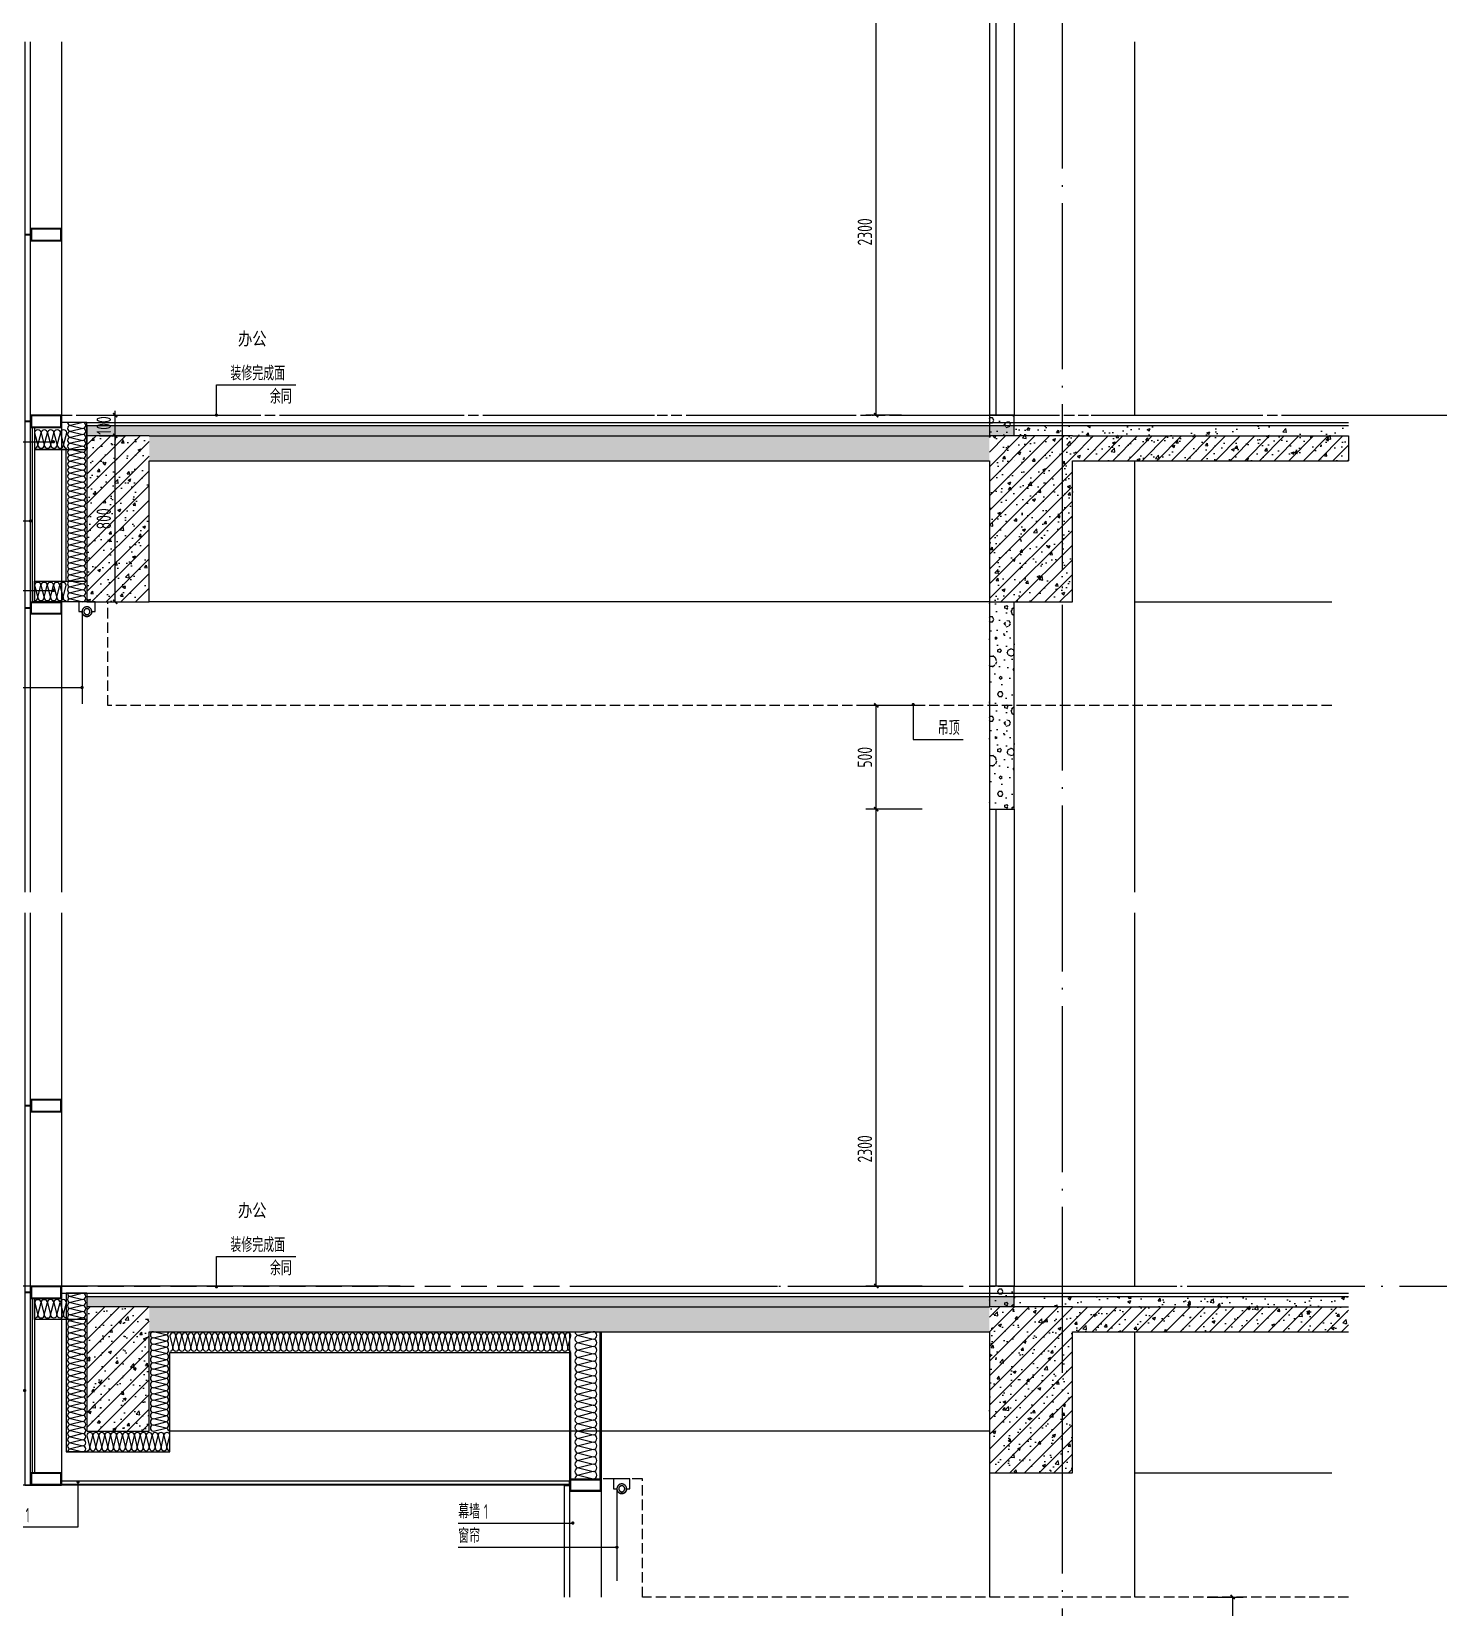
# Model space of a CAD drawing. Extents: x 198753 to 882193, y -399300 to 132460.
# Drawn here: x 407388 to 414169, y -74895 to -67295 of the extents above; entities that cross this region are included whole.
import ezdxf

# ---------------------------------------------------------------- set-up
doc = ezdxf.new("R2010")
doc.units = 0
doc.header["$LTSCALE"] = 1000
doc.header["$MEASUREMENT"] = 0
for name, pattern in [('109-34 轴网$0$L1$0$$AUDIT_BAD_LTYPE1', [0]), ('DASH', [0.35, 0.25, -0.1]), ('DOTE', [2.42, 2, -0.2, 0.02, -0.2]), ('HIDDEN', [9.525, 6.35, -3.175])]:
    doc.linetypes.add(name, pattern=pattern)
for name, color, linetype in [('00-图签', 7, 'Continuous'), ('01-标注_尺寸', 124, 'Continuous'), ('01-标注_符号', 200, 'Continuous'), ('02-TEXT_标注', 130, 'Continuous'), ('05-填充_天正', 26, 'Continuous'), ('A-0-房间名称', 7, 'Continuous'), ('A-D-玻璃剖线', 130, 'Continuous'), ('A-D-金属剖线', 200, 'Continuous'), ('A-STR-面层', 191, 'Continuous'), ('A-SUR_保温', 222, 'Continuous'), ('A-SUR_面层', 191, 'Continuous'), ('A-TECH_结构', 21, 'Continuous'), ('A-金属背板', 30, 'Continuous'), ('A_AXIS-轴线', 36, 'DOTE'), ('A_STR-砌块墙', 121, 'Continuous'), ('A_STR-砼墙', 51, 'Continuous'), ('A_STR-砼柱', 51, 'Continuous'), ('I-E-家具_活动', 201, 'DASH'), ('钢龙骨', 173, 'Continuous')]:
    doc.layers.add(name, color=color, linetype=linetype)
doc.layers.add('04-不打印_辅助线', color=165, linetype='Continuous', plot=False)
doc.styles.add('_TCH_DIM', font='ROS1', dxfattribs={"width": 0.8, "bigfont": 'JD'})
doc.styles.add('_TCH_DIM_T3', font='ROS1', dxfattribs={"width": 0.8, "bigfont": 'JD'})
doc.styles.add('_TCH_SPACE', font='STXIHEI.TTF', dxfattribs={"width": 0.75, "height": 5})
doc.dimstyles.new('_TCH_ARCH&&20', dxfattribs={"dimtxt": 70, "dimasz": 20, "dimexe": 50, "dimexo": 60, "dimgap": 20, "dimtad": 1, "dimdec": 0, "dimzin": 0, "dimdsep": 46, "dimtxsty": '_TCH_DIM_T3', "dimblk": 'ARCHTICK', "dimcen": 0.09, "dimclrt": 4, "dimazin": 2, "dimtfac": 1, "dimtdec": 0, "dimtix": 1, "dimtmove": 2, "dimatfit": 3, "dimfxl": 0, "dimtolj": 1, "dimtzin": 0, "dimarcsym": 0})
pattern_1 = [(45, (0, 0), (-35.355339, 35.355339), []), (50, (0, 0), (143.452037, -12.550427), [15, -165]), (355, (0, 0), (-27.750267, 150.438427), [12, -132]), (100.4514, (11.95, -1.05), (115.701876, 137.88791), [12.74804, -140.22842]), (46.1842, (0, 40), (213.44821, -33.1038), [22.5, -247.5]), (96.6356, (17.79, 37.24), (186.93254, 194.82357), [19.12206, -210.3426]), (351.1842, (0, 40), (186.93239, 194.82372), [18, -198]), (21, (20, 30), (119.38141, -80.523778), [15, -165]), (326, (20, 30), (48.663066, 145.03001), [12, -132]), (71.4514, (29.95, 23.29), (168.044526, 64.5061), [12.74804, -140.22842]), (37.5, (0, 0), (2.431971, 66.578771), [0, -130.4, 0, -134, 0, -132.5]), (7.5, (0, 0), (52.613907, 78.882342), [0, -76.4, 0, -127.4, 0, -50.5]), (327.5, (-44.6, 0), (106.764487, -4.5109743), [0, -50, 0, -156, 0, -207]), (317.5, (-64.6, 0), (116.637234, 20.020996), [0, -65, 0, -103.6, 0, -147])]
pattern_2 = [(50, (0, 0), (143.452037, -12.550427), [15, -165]), (355, (0, 0), (-27.750267, 150.438427), [12, -132]), (100.4514, (11.95, -1.05), (115.701876, 137.88791), [12.74804, -140.22842]), (46.1842, (0, 40), (213.44821, -33.1038), [22.5, -247.5]), (96.6356, (17.79, 37.24), (186.93254, 194.82357), [19.12206, -210.3426]), (351.1842, (0, 40), (186.93239, 194.82372), [18, -198]), (21, (20, 30), (119.38141, -80.523778), [15, -165]), (326, (20, 30), (48.663066, 145.03001), [12, -132]), (71.4514, (29.95, 23.29), (168.044526, 64.5061), [12.74804, -140.22842]), (37.5, (0, 0), (2.431971, 66.578771), [0, -130.4, 0, -134, 0, -132.5]), (7.5, (0, 0), (52.613907, 78.882342), [0, -76.4, 0, -127.4, 0, -50.5]), (327.5, (-44.6, 0), (106.764487, -4.5109743), [0, -50, 0, -156, 0, -207]), (317.5, (-64.6, 0), (116.637234, 20.020996), [0, -65, 0, -103.6, 0, -147])]
pattern_3 = [(0, (70.8, -73.2), (120, 240), [0, -240]), (0, (-69.6, -105.6), (120, 240), [0, -240]), (0, (8.4, -108), (120, 240), [0, -240]), (0, (93.6, -37.2), (120, 240), [0, -240]), (0, (-6, -120), (120, 240), [0, -240]), (0, (117.6, 114), (120, 240), [0, -240]), (0, (44.4, 94.8), (120, 240), [0, -240]), (0, (82.8, 64.8), (120, 240), [0, -240]), (0, (-112.8, 60), (120, 240), [0, -240]), (0, (4.8, 49.2), (120, 240), [0, -240]), (0, (-40.8, -12), (120, 240), [0, -240]), (0, (-38.4, -102), (120, 240), [0, -240]), (0, (51.6, -111.6), (120, 240), [0, -240]), (0, (117.6, -6), (120, 240), [0, -240]), (0, (-106.8, -43.2), (120, 240), [0, -240]), (0, (-86.4, -2.4), (120, 240), [0, -240]), (0, (7.2, -19.2), (120, 240), [0, -240]), (0, (-26.4, -54), (120, 240), [0, -240]), (0, (-45.6, 25.2), (120, 240), [0, -240]), (0, (-15.6, 115.2), (120, 240), [0, -240]), (0, (-97.2, -93.6), (120, 240), [0, -240]), (0, (34.8, 66), (120, 240), [0, -240]), (0, (-76.8, 69.6), (120, 240), [0, -240]), (0, (-96, 100.8), (120, 240), [0, -240]), (130.601294, (102.857, 38.857), (-599.99999337, 720.00000315), [10.53662, -4414.8444]), (18.434949, (85.714, 43.43), (599.9999978, 239.9999982), [10.8421, -1507.05116]), (90, (85.71, 33.14), (120, 240), [10.28571, -469.71426]), (161.565051, (96, 29.714), (-600.000003, 239.999982), [10.8421, -1507.05116]), (53.130102, (96, 29.714), (120, 240), [11.42857, -1188.5714]), (135, (105.14, -92.57), (-120.000015, 239.999984), [9.69746, -669.12504]), (45, (91.43, -92.57), (120, 239.999999), [9.69746, -669.12504]), (135, (98.286, -99.43), (-120.000015, 239.999984), [9.69746, -669.12504]), (45, (98.286, -99.43), (120, 239.999999), [9.69746, -669.12504]), (116.56505, (-10.29, 68.57), (-2e-05, 479.99999), [12.77753, -255.5506]), (180, (-16, 80), (-120, 240), [13.71429, -226.2857]), (63.43495, (-35.43, 68.57), (1e-06, 480), [12.77753, -255.5506]), (116.56505, (-29.71, 57.14), (-2e-05, 479.99999), [12.77753, -255.5506]), (0, (-29.71, 57.14), (120, 240), [13.71429, -226.2857]), (63.43495, (-16, 57.14), (1e-06, 480), [12.77753, -255.5506]), (107.102728, (80, -12.571), (-359.99998624, 1200.00000194), [15.54454, -6513.161]), (143.972626, (75.429, 2.286), (-2279.9999711, 1679.9999981), [15.54454, -3248.808]), (180, (62.86, 11.43), (-120, 240), [14.85714, -225.14284]), (36.0273733, (35.429, 2.286), (2279.99998315, 1679.9999819), [15.54454, -3248.808]), (71.565051, (30.857, -11.43), (360.000002, 1199.999998), [14.45613, -1503.43712]), (107.102728, (35.429, -26.286), (-359.99998624, 1200.00000194), [15.54454, -6513.161]), (143.972626, (48, -35.429), (-2279.9999711, 1679.9999981), [15.54454, -3248.808]), (0, (48, -35.43), (120, 240), [14.85714, -225.14284]), (36.0273733, (62.857, -35.429), (2279.99998315, 1679.9999819), [15.54454, -3248.808]), (71.565051, (75.43, -26.286), (360.000002, 1199.999998), [14.45613, -1503.43712]), (150.255118, (82.286, 99.43), (-360.0000009, 239.999997), [9.21401, -1925.72784]), (90, (74.29, 94.86), (120, 240), [9.14286, -470.8571]), (29.744881, (74.286, 94.857), (360.0000002, 239.9999989), [9.21401, -1925.72784]), (116.56505, (26.29, -70.86), (-2e-05, 479.99999), [12.77753, -255.5506]), (168.690067, (20.571, -59.429), (-1080.0000008, 239.999994), [11.6549, -2435.8742]), (41.185925, (0, -65.143), (2999.99998182, 2639.99997692), [12.14874, -5090.3208]), (90, (0, -76.57), (120, 240), [11.42857, -468.5714]), (138.814074, (9.143, -84.571), (-2999.99994668, 2640.0000168), [12.14874, -5090.3208]), (16.6992442, (9.143, -84.571), (3959.9999702, 1199.99998743), [11.93178, -4999.415]), (60.945396, (20.571, -81.143), (119.99999968, 239.99999788), [11.76643, -4930.1358]), (109.983106, (-74.286, 29.714), (-600.00000226, 1679.99999555), [13.3768, -5604.879]), (155.556045, (-78.857, 42.286), (-1560.00000595, 719.99998504), [13.8092, -5786.0526]), (24.4439547, (-104, 42.286), (1560.00000078, 719.99999654), [13.8092, -5786.0526]), (70.0168934, (-108.571, 29.714), (600.0000018, 1679.99999583), [13.3768, -5604.879]), (109.983106, (-104, 17.143), (-600.00000226, 1679.99999555), [13.3768, -5604.879]), (160.016893, (-91.429, 12.571), (-600.0000004, 239.9999891), [13.3768, -2795.751]), (19.9831065, (-91.429, 12.571), (599.9999967, 239.9999996), [13.3768, -2795.751]), (70.0168934, (-78.857, 17.143), (600.0000018, 1679.99999583), [13.3768, -5604.879]), (122.005383, (14.857, 8), (-120.0000161, 239.9999877), [10.78169, -2253.3736]), (18.434949, (-1.143, 13.714), (599.9999978, 239.9999982), [10.8421, -1507.05116]), (90, (-1.14, 3.43), (120, 240), [10.28571, -469.71426]), (161.565051, (9.143, 0), (-600.000003, 239.999982), [10.8421, -1507.05116]), (54.4623222, (9.143, 0), (839.9999988, 1199.9999982), [9.83123, -4119.2846]), (116.56505, (-54.86, -50.29), (-2e-05, 479.99999), [12.77753, -255.5506]), (180, (-60.57, -38.86), (-120, 240), [12.57143, -227.42856]), (59.0362434, (-80, -50.286), (120.0000004, 239.9999988), [13.32789, -2785.5288]), (120.963756, (-73.143, -61.714), (-120.0000164, 239.999989), [13.32789, -2785.5288]), (0, (-73.14, -61.71), (120, 240), [12.57143, -227.42856]), (63.43495, (-60.57, -61.71), (1e-06, 480), [12.77753, -255.5506])]

# ---------------------------------------------------------------- blocks, each defined once
blk = doc.blocks.new('A$C643B6CAF')
at = {"layer": '钢龙骨', "const_width": 10}
blk.add_lwpolyline([(0, -1.6), (-28, -1.6)], dxfattribs=at)
at = {"layer": '钢龙骨'}
for points in [[(0, 28.4), (0, -31.6), (150, -31.6), (150, 28.4)], [(4, 24.4), (4, -27.6), (146, -27.6), (146, 24.4)]]:
    blk.add_lwpolyline(points, close=True, dxfattribs=at)
blk = doc.blocks.new('*U29')
at = {"layer": '01-标注_符号'}
blk.add_lwpolyline([(-850, -510.3), (28, -510.3)], dxfattribs=at)
at = {"layer": '01-标注_符号', "const_width": 8}
blk.add_lwpolyline([(24, -510.3, 1), (32, -510.3, 1)], format="xyb", close=True, dxfattribs=at)
at = {"layer": 'A-D-玻璃剖线'}
for points in [[(0, 1800), (0, -2300)], [(28, -2300), (28, 1800)]]:
    blk.add_lwpolyline(points, dxfattribs=at)
at = {"layer": 'A-金属背板'}
blk.add_lwpolyline([(38, -60), (48, -60), (48, -900), (38, -900)], close=True, dxfattribs=at)
at = {"layer": '钢龙骨'}
blk.add_lwpolyline([(178, 1800), (178, -2300)], dxfattribs=at)
for p in [(28, 871.8), (28, -28.4)]:
    blk.add_blockref('A$C643B6CAF', p, dxfattribs=at)
at = {"layer": '钢龙骨', "xscale": -1, "rotation": 180}
blk.add_blockref('A$C643B6CAF', (28.1, -931.6), dxfattribs=at)
at = {"layer": '02-TEXT_标注', "style": '_TCH_DIM'}
for s, height, width, p in [('幕墙', 69.46, 0.8, (-850, -489.3)), ('2', 70, 0.64, (-725.8, -489.3))]:
    blk.add_text(s, height=height, dxfattribs=dict(at, width=width)).set_placement(p)
blk = doc.blocks.new('fdsaewqqwe')
at = {"layer": '钢龙骨'}
for points in [[(0, 29.2), (0, -30.8), (150, -30.8), (150, 29.2)], [(4, 25.2), (4, -26.8), (146, -26.8), (146, 25.2)]]:
    blk.add_lwpolyline(points, close=True, dxfattribs=at)
blk = doc.blocks.new('*U55')
at = {"layer": '01-标注_符号'}
for points in [[(-852.7, -503.4), (0, -503.4)], [(-119.7, -1160.3), (257.4, -1160.3), (257.4, -944.3)]]:
    blk.add_lwpolyline(points, dxfattribs=at)
at = {"layer": '01-标注_符号', "const_width": 8}
for points in [[(-4, -503.4, 1), (4, -503.4, 1)], [(257.4, -948.3, 1), (257.4, -940.3, 1)]]:
    blk.add_lwpolyline(points, format="xyb", close=True, dxfattribs=at)
at = {"layer": 'A-D-玻璃剖线'}
blk.add_lwpolyline([(0, 1800), (0, -960), (28, -960), (28, 1800)], dxfattribs=at)
at = {"layer": 'A-D-金属剖线'}
for points in [[(178, -960), (178, -940), (2628.1, -940), (2628.1, -960)], [(178, -957), (178, -940), (2625.1, -940), (2625.1, -957)]]:
    blk.add_lwpolyline(points, close=True, dxfattribs=at)
at = {"layer": 'A-金属背板'}
blk.add_lwpolyline([(38, -60), (48, -60), (48, -900), (38, -900)], close=True, dxfattribs=at)
at = {"layer": '钢龙骨'}
blk.add_lwpolyline([(178, 1800), (178, -960)], dxfattribs=at)
for name, p in [('A$C643B6CAF', (28, 871.8)), ('A$C643B6CAF', (28, -28.4)), ('fdsaewqqwe', (28, -929.2))]:
    blk.add_blockref(name, p, dxfattribs=at)
at = {"layer": '02-TEXT_标注', "style": '_TCH_DIM'}
for s, height, width, p in [('幕墙', 69.46, 0.8, (-852.7, -482.4)), ('2', 70, 0.64, (-728.5, -482.4)), ('外棚', 69.46, 0.8, (-119.7, -1139.3)), ('1', 70, 0.64, (4.4, -1139.3))]:
    blk.add_text(s, height=height, dxfattribs=dict(at, width=width)).set_placement(p)
blk = doc.blocks.new('$LinePat$岩棉板')
at = {"color": 0}
for p, q in [((0, -17), (12, -67)), ((12, -67), (24, -17))]:
    blk.add_line(p, q, dxfattribs=at)
for centre, start, end in [((12, -17), 0, 180), ((0, -67), 270, 0), ((24, -67), 180, 270)]:
    blk.add_arc(centre, 12, start, end, dxfattribs=at)
at = {"layer": 'Defpoints'}
blk.add_point((0, 0.1), dxfattribs=at)
at = {"layer": 'Defpoints', "color": 0}
blk.add_point((24, -84), dxfattribs=at)
blk = doc.blocks.new('_ArchTick')
at = {"color": 0, "linetype": 'ByBlock', "const_width": 0.4}
blk.add_lwpolyline([(-0.5, -0.5), (0.5, 0.5)], dxfattribs=at)
blk = doc.blocks.new('*D2113')
at = {"layer": '01-标注_尺寸', "color": 0, "lineweight": -2, "transparency": 16777216}
for p, q in [((360.1, 0), (486.1, 0)), ((436.1, 0), (436.1, 20)), ((436.1, -100), (436.1, 0)), ((360.1, -100), (486.1, -100)), ((436.1, -100), (436.1, -120))]:
    blk.add_line(p, q, dxfattribs=at)
at = {"layer": 'Defpoints', "color": 0, "transparency": 16777216}
for p in [(300.1, 0), (436.1, 0), (300.1, -100)]:
    blk.add_point(p, dxfattribs=at)
at = {"layer": '01-标注_尺寸', "color": 0, "lineweight": -2, "transparency": 16777216, "xscale": 20, "yscale": 20, "zscale": 20}
for p, rotation in [((436.1, 0), 270), ((436.1, -100), 90)]:
    blk.add_blockref('_ArchTick', p, dxfattribs=dict(at, rotation=rotation))
at = {"layer": '01-标注_尺寸', "color": 4, "transparency": 16777216, "insert": (381.1, -50), "char_height": 70, "attachment_point": 5, "rotation": 90, "style": '_TCH_DIM_T3'}
blk.add_mtext('\\A1;100', dxfattribs=at)
blk = doc.blocks.new('*D2114')
at = {"layer": '01-标注_尺寸', "color": 0, "lineweight": -2, "transparency": 16777216}
for p, q in [((360.1, -100), (486.1, -100)), ((436.1, -900), (436.1, -100)), ((360.1, -900), (486.1, -900))]:
    blk.add_line(p, q, dxfattribs=at)
at = {"layer": 'Defpoints', "color": 0, "transparency": 16777216}
for p in [(300.1, -100), (436.1, -100), (300.1, -900)]:
    blk.add_point(p, dxfattribs=at)
at = {"layer": '01-标注_尺寸', "color": 0, "lineweight": -2, "transparency": 16777216, "xscale": 20, "yscale": 20, "zscale": 20}
for p, rotation in [((436.1, -100), 90), ((436.1, -900), 270)]:
    blk.add_blockref('_ArchTick', p, dxfattribs=dict(at, rotation=rotation))
at = {"layer": '01-标注_尺寸', "color": 4, "transparency": 16777216, "insert": (381.1, -500), "char_height": 70, "attachment_point": 5, "rotation": 90, "style": '_TCH_DIM_T3'}
blk.add_mtext('\\A1;800', dxfattribs=at)
blk = doc.blocks.new('dasgfs')
at = {"layer": '01-标注_符号'}
for p, q in [((0, 0), (0, 146.5)), ((0, 146.5), (382.7, 146.5))]:
    blk.add_line(p, q, dxfattribs=at)
at = {"layer": '01-标注_符号', "const_width": 8}
blk.add_lwpolyline([(0, -4, 1), (0, 4, 1)], format="xyb", close=True, dxfattribs=at)
at = {"layer": '02-TEXT_标注', "style": '_TCH_DIM', "width": 0.8}
for s, p in [('装修完成面', (66.9, 167.5)), ('余同', (257.5, 55.5))]:
    blk.add_text(s, height=69.46, dxfattribs=at).set_placement(p)
blk = doc.blocks.new('sdfd')
at = {"layer": 'A-SUR_保温'}
for points in [[(-5, 0), (-5, 710)], [(-144.9, 0), (-144.9, 610)]]:
    blk.add_lwpolyline(points, dxfattribs=at)
at = {"layer": 'A-SUR_保温', "xscale": 1.479166645610445, "yscale": 1.426054814958172, "zscale": 1.426054814958172, "rotation": 269.9999999999845}
for p in [(-13, 710), (-13, 674.5), (-13, 639), (-13, 603.5), (-13, 568), (-13, 532.5), (-13, 497), (-13, 461.5), (-13, 426), (-13, 390.5), (-13, 355), (-13, 319.5), (-13, 284), (-13, 248.5), (-13, 213), (-13, 177.5), (-13, 142), (-13, 106.5), (-13, 71), (-13, 35.5)]:
    blk.add_blockref('$LinePat$岩棉板', p, dxfattribs=at)
blk = doc.blocks.new('窗帘')
at = {"linetype": 'HIDDEN', "ltscale": 3}
blk.add_line((23.3, -47.5), (23.3, -491.9), dxfattribs=at)
blk.add_lwpolyline([(-23.3, -47.5), (-39.5, -47.5), (-39.5, 0), (39.5, 0), (39.5, -47.5), (23.3, -47.5)])
for radius in [23.3, 14.3]:
    blk.add_circle((0, -47.5), radius)
blk.add_arc((0, -47.5), 23.3, 180, 0)
blk = doc.blocks.new('*D1640')
at = {"layer": '01-标注_尺寸', "color": 0, "lineweight": -2, "transparency": 16777216}
for p, q in [((413053.7, -74844.9), (413227.5, -74844.9)), ((413177.5, -77844.9), (413177.5, -74844.9)), ((413053.7, -77844.9), (413227.5, -77844.9))]:
    blk.add_line(p, q, dxfattribs=at)
at = {"layer": 'Defpoints', "color": 0, "transparency": 16777216}
for p in [(412993.7, -74844.9), (413177.5, -74844.9), (412993.7, -77844.9)]:
    blk.add_point(p, dxfattribs=at)
at = {"layer": '01-标注_尺寸', "color": 0, "lineweight": -2, "transparency": 16777216, "xscale": 20, "yscale": 20, "zscale": 20}
for p, rotation in [((413177.5, -74844.9), 90), ((413177.5, -77844.9), 270)]:
    blk.add_blockref('_ArchTick', p, dxfattribs=dict(at, rotation=rotation))
at = {"layer": '01-标注_尺寸', "color": 4, "transparency": 16777216, "insert": (413122.5, -77008.5), "char_height": 70, "attachment_point": 5, "rotation": 90, "style": '_TCH_DIM_T3'}
blk.add_mtext('\\A1;3000', dxfattribs=at)
blk = doc.blocks.new('*D1643')
at = {"layer": '01-标注_尺寸', "color": 0, "lineweight": -2, "transparency": 16777216}
for p, q in [((411581.5, -66844.9), (411409.6, -66844.9)), ((411459.6, -69144.9), (411459.6, -66844.9)), ((411581.5, -69144.9), (411409.6, -69144.9))]:
    blk.add_line(p, q, dxfattribs=at)
at = {"layer": 'Defpoints', "color": 0, "transparency": 16777216}
for p in [(411459.6, -66844.9), (411641.5, -66844.9), (411641.5, -69144.9)]:
    blk.add_point(p, dxfattribs=at)
at = {"layer": '01-标注_尺寸', "color": 0, "lineweight": -2, "transparency": 16777216, "xscale": 20, "yscale": 20, "zscale": 20}
for p, rotation in [((411459.6, -66844.9), 90), ((411459.6, -69144.9), 270)]:
    blk.add_blockref('_ArchTick', p, dxfattribs=dict(at, rotation=rotation))
at = {"layer": '01-标注_尺寸', "color": 4, "transparency": 16777216, "insert": (411404.6, -68261.5), "char_height": 70, "attachment_point": 5, "rotation": 90, "style": '_TCH_DIM_T3'}
blk.add_mtext('\\A1;2300', dxfattribs=at)
blk = doc.blocks.new('*D1645')
at = {"layer": '01-标注_尺寸', "color": 0, "lineweight": -2, "transparency": 16777216}
for p, q in [((411680.9, -71044.9), (411409.6, -71044.9)), ((411459.6, -73344.9), (411459.6, -71044.9)), ((411680.9, -73344.9), (411409.6, -73344.9))]:
    blk.add_line(p, q, dxfattribs=at)
at = {"layer": 'Defpoints', "color": 0, "transparency": 16777216}
for p in [(411459.6, -71044.9), (411740.9, -71044.9), (411740.9, -73344.9)]:
    blk.add_point(p, dxfattribs=at)
at = {"layer": '01-标注_尺寸', "color": 0, "lineweight": -2, "transparency": 16777216, "xscale": 20, "yscale": 20, "zscale": 20}
for p, rotation in [((411459.6, -71044.9), 90), ((411459.6, -73344.9), 270)]:
    blk.add_blockref('_ArchTick', p, dxfattribs=dict(at, rotation=rotation))
at = {"layer": '01-标注_尺寸', "color": 4, "transparency": 16777216, "insert": (411404.6, -72683.5), "char_height": 70, "attachment_point": 5, "rotation": 90, "style": '_TCH_DIM_T3'}
blk.add_mtext('\\A1;2300', dxfattribs=at)
blk = doc.blocks.new('*D1646')
at = {"layer": '01-标注_尺寸', "color": 0, "lineweight": -2, "transparency": 16777216}
for p, q in [((411680.9, -70544.9), (411409.6, -70544.9)), ((411459.6, -71044.9), (411459.6, -70544.9)), ((411680.9, -71044.9), (411409.6, -71044.9))]:
    blk.add_line(p, q, dxfattribs=at)
at = {"layer": 'Defpoints', "color": 0, "transparency": 16777216}
for p in [(411459.6, -70544.9), (411740.9, -70544.9), (411740.9, -71044.9)]:
    blk.add_point(p, dxfattribs=at)
at = {"layer": '01-标注_尺寸', "color": 0, "lineweight": -2, "transparency": 16777216, "xscale": 20, "yscale": 20, "zscale": 20}
for p, rotation in [((411459.6, -70544.9), 90), ((411459.6, -71044.9), 270)]:
    blk.add_blockref('_ArchTick', p, dxfattribs=dict(at, rotation=rotation))
at = {"layer": '01-标注_尺寸', "color": 4, "transparency": 16777216, "insert": (411404.6, -70794.9), "char_height": 70, "attachment_point": 5, "rotation": 90, "style": '_TCH_DIM_T3'}
blk.add_mtext('\\A1;500', dxfattribs=at)
blk = doc.blocks.new('$WINLIB2D$00000004')
at = {"color": 0}
for points in [[(-0.5, 0.5), (-0.5, -0.5)], [(-0.5, 0.5), (0.5, 0.5)], [(0.5, -0.5), (0.5, 0.5)], [(-0.5, 0.2406), (0.5, 0.2406)], [(-0.5, -0.5), (0.5, -0.5)]]:
    blk.add_lwpolyline(points, dxfattribs=at)
blk = doc.blocks.new('*U65')
at = {"layer": '01-标注_符号'}
for points in [[(-850, -128.6), (138, -128.6)], [(-850, -845.3), (138, -845.3)]]:
    blk.add_lwpolyline(points, dxfattribs=at)
at = {"layer": '01-标注_符号', "const_width": 8}
for points in [[(134, -128.6, 1), (142, -128.6, 1)], [(134, -845.3, 1), (142, -845.3, 1)]]:
    blk.add_lwpolyline(points, format="xyb", close=True, dxfattribs=at)
at = {"layer": 'A-SUR_保温'}
blk.add_line((300, -165), (300.1, -800.5), dxfattribs=at)
for points in [[(300, -35), (178, -35), (178, -60), (48, -60), (48, -165), (300, -165), (300, -35)], [(200.1, -800.5), (200.1, -800.5), (200.1, -165), (48, -165)]]:
    blk.add_lwpolyline(points, dxfattribs=at)
blk.add_lwpolyline([(300.1, -900), (178, -900), (178, -900), (48, -900), (48, -800.5), (300.1, -800.5), (300.1, -900)], close=True, dxfattribs=at)
at = {"layer": 'A-SUR_保温', "xscale": 1.290141874350982, "yscale": 1.188379012465143, "zscale": 1.188379012465143}
for p in [(48, -65), (79, -65), (109.9, -65), (140.9, -65), (171.9, -65)]:
    blk.add_blockref('$LinePat$岩棉板', p, dxfattribs=at)
at = {"layer": 'A-SUR_保温', "yscale": 1.188379012465143, "zscale": 1.188379012465143}
for p, xscale, rotation in [((300.1, -35), 1.201388880921391, 269.9941578905423), ((300.1, -63.8), 1.201388880921391, 269.9941578905423), ((300.1, -150.3), 1.201388880921391, 269.9941578905423), ((300.1, -92.7), 1.201388880921391, 269.9941578905423), ((300.1, -121.5), 1.201388880921391, 269.9941578905423), ((300.1, -179.2), 1.201388880921391, 269.9941578905423), ((300.1, -208), 1.201388880921391, 269.9941578905423), ((300.1, -236.8), 1.201388880921391, 269.9941578905423), ((300.1, -265.7), 1.201388880921391, 269.9941578905423), ((300.1, -294.5), 1.201388880921391, 269.9941578905423), ((300.1, -323.3), 1.201388880921391, 269.9941578905423), ((300.1, -352.2), 1.201388880921391, 269.9941578905423), ((300.1, -381), 1.201388880921391, 269.9941578905423), ((300, -409.8), 1.201388880921391, 269.9941578905423), ((300, -438.7), 1.201388880921391, 269.9941578905423), ((300, -467.5), 1.201388880921391, 269.9941578905423), ((300, -496.3), 1.201388880921391, 269.9941578905423), ((300, -525.2), 1.201388880921391, 269.9941578905423), ((300, -554), 1.201388880921391, 269.9941578905423), ((300, -582.8), 1.201388880921391, 269.9941578905423), ((300, -611.7), 1.201388880921391, 269.9941578905423), ((300, -640.5), 1.201388880921391, 269.9941578905423), ((300, -669.3), 1.201388880921391, 269.9941578905423), ((300, -698.2), 1.201388880921391, 269.9941578905423), ((300, -727), 1.201388880921391, 269.9941578905423), ((300, -755.8), 1.201388880921391, 269.9941578905423), ((48, -800.5), 1.267426941411311, 359.9999999999994), ((78.4, -800.5), 1.267426941411311, 359.9999999999994), ((108.8, -800.5), 1.267426941411311, 359.9999999999994), ((139.3, -800.5), 1.267426941411311, 359.9999999999994), ((169.7, -800.5), 1.267426941411311, 359.9999999999994), ((300, -784.7), 1.201388880921391, 269.9941578905423), ((300, -813.5), 1.201388880921391, 269.9941578905423), ((300, -842.3), 1.201388880921391, 269.9941578905423), ((300, -871.2), 1.201388880921391, 269.9941578905423)]:
    blk.add_blockref('$LinePat$岩棉板', p, dxfattribs=dict(at, xscale=xscale, rotation=rotation))
at = {"layer": '02-TEXT_标注', "style": '_TCH_DIM'}
for s, height, width, p in [('100', 70, 0.64, (-850, -104.7)), ('厚憎水岩棉防火封堵', 69.46, 0.8, (-760.4, -104.7)), ('100', 70, 0.64, (-850, -821.4)), ('厚憎水岩棉防火封堵', 69.46, 0.8, (-760.4, -821.4))]:
    blk.add_text(s, height=height, dxfattribs=dict(at, width=width)).set_placement(p)
at = {"layer": '01-标注_尺寸'}
for p1, p2, picture, middle in [((300.1, -100), (300.1, 0), '*D2113', (381.1, -50)), ((300.1, -900), (300.1, -100), '*D2114', (381.1, -500))]:
    dim = blk.add_aligned_dim(p1=p1, p2=p2, distance=-136, dimstyle='_TCH_ARCH&&20', dxfattribs=at)
    dim.commit()
    dim.dimension.update_dxf_attribs({"geometry": picture, "text_midpoint": middle})

msp = doc.modelspace()

# ---------------------------------------------------------------- hatches: boundary and pattern name
at = {"layer": '05-填充_天正', "linetype": '109-34 轴网$0$L1$0$$AUDIT_BAD_LTYPE1'}
h = msp.add_hatch(dxfattribs=at)
h.set_pattern_fill('加气混凝土', color=256, scale=20, style=0)
h.set_pattern_definition(pattern_3)
h.paths.add_polyline_path([(412004.9, -69244.9), (412124.9, -69244.9), (412124.9, -69144.9), (412004.9, -69144.9)])
at = {"layer": '05-填充_天正'}
h = msp.add_hatch(dxfattribs=at)
h.set_pattern_fill('混凝土', color=256, scale=20, style=0)
h.set_pattern_definition(pattern_2)
h.paths.add_polyline_path([(407654.9, -69244.9), (412124.9, -69244.9), (412124.9, -69194.9), (407654.9, -69194.9)])
h = msp.add_hatch(dxfattribs=at)
h.set_pattern_fill('混凝土', color=256, scale=20, style=0)
h.set_pattern_definition(pattern_2)
h.paths.add_polyline_path([(412124.9, -69194.9), (412124.9, -69244.9), (412354.9, -69244.9), (412354.9, -69194.9)])
h = msp.add_hatch(dxfattribs=at)
h.set_pattern_fill('混凝土', color=256, scale=20, style=0)
h.set_pattern_definition(pattern_2)
h.paths.add_polyline_path([(412354.9, -69194.9), (412354.9, -69244.9), (413734.9, -69244.9), (413734.9, -69194.9)])
h = msp.add_hatch(dxfattribs=at)
h.set_pattern_fill('钢筋混凝土', color=256, scale=20, style=0)
h.set_pattern_definition(pattern_1)
h.paths.add_polyline_path([(407654.9, -70044.9), (407954.9, -70044.9), (407954.9, -69244.9), (407654.9, -69244.9)])
h = msp.add_hatch(dxfattribs=at)
h.set_pattern_fill('钢筋混凝土', color=256, scale=20, style=0)
h.set_pattern_definition(pattern_1)
h.paths.add_polyline_path([(412004.9, -69364.9), (412004.9, -69244.9), (407954.9, -69244.9), (407954.9, -69364.9)])
h = msp.add_hatch(dxfattribs=at)
h.set_pattern_fill('钢筋混凝土', color=256, scale=20, style=0)
h.set_pattern_definition(pattern_1)
h.paths.add_polyline_path([(412004.9, -70044.9), (412404.9, -70044.9), (412404.9, -69244.9), (412004.9, -69244.9)])
h = msp.add_hatch(dxfattribs=at)
h.set_pattern_fill('钢筋混凝土', color=256, scale=20, style=0)
h.set_pattern_definition(pattern_1)
h.paths.add_polyline_path([(412404.9, -69244.9), (412404.9, -69364.9), (413734.9, -69364.9), (413734.9, -69244.9)])
at = {"layer": '05-填充_天正', "linetype": '109-34 轴网$0$L1$0$$AUDIT_BAD_LTYPE1'}
h = msp.add_hatch(dxfattribs=at)
h.set_pattern_fill('加气混凝土', color=256, scale=20, style=0)
h.set_pattern_definition(pattern_3)
h.paths.add_polyline_path([(412124.9, -70044.9), (412004.9, -70044.9), (412004.9, -71044.9), (412124.9, -71044.9)])
at = {"layer": '05-填充_天正'}
h = msp.add_hatch(dxfattribs=at)
h.set_pattern_fill('混凝土', color=256, scale=20, style=0)
h.set_pattern_definition(pattern_2)
h.paths.add_polyline_path([(407654.9, -73444.9), (412124.9, -73444.9), (412124.9, -73394.9), (407654.9, -73394.9)])
at = {"layer": '05-填充_天正', "linetype": '109-34 轴网$0$L1$0$$AUDIT_BAD_LTYPE1'}
h = msp.add_hatch(dxfattribs=at)
h.set_pattern_fill('加气混凝土', color=256, scale=20, style=0)
h.set_pattern_definition(pattern_3)
h.paths.add_polyline_path([(412004.9, -73444.9), (412124.9, -73444.9), (412124.9, -73344.9), (412004.9, -73344.9)])
at = {"layer": '05-填充_天正'}
h = msp.add_hatch(dxfattribs=at)
h.set_pattern_fill('混凝土', color=256, scale=20, style=0)
h.set_pattern_definition(pattern_2)
h.paths.add_polyline_path([(412124.9, -73394.9), (412124.9, -73444.9), (412204.9, -73444.9), (412204.9, -73394.9)])
h = msp.add_hatch(dxfattribs=at)
h.set_pattern_fill('混凝土', color=256, scale=20, style=0)
h.set_pattern_definition(pattern_2)
h.paths.add_polyline_path([(412204.9, -73394.9), (412204.9, -73444.9), (413734.9, -73444.9), (413734.9, -73394.9)])
h = msp.add_hatch(dxfattribs=at)
h.set_pattern_fill('钢筋混凝土', color=256, scale=20, style=0)
h.set_pattern_definition(pattern_1)
h.paths.add_polyline_path([(407654.9, -74044.9), (407954.9, -74044.9), (407954.9, -73444.9), (407654.9, -73444.9)])
h = msp.add_hatch(dxfattribs=at)
h.set_pattern_fill('钢筋混凝土', color=256, scale=20, style=0)
h.set_pattern_definition(pattern_1)
h.paths.add_polyline_path([(412004.9, -73564.9), (412004.9, -73444.9), (407954.9, -73444.9), (407954.9, -73564.9)])
h = msp.add_hatch(dxfattribs=at)
h.set_pattern_fill('钢筋混凝土', color=256, scale=20, style=0)
h.set_pattern_definition(pattern_1)
h.paths.add_polyline_path([(412004.9, -74244.9), (412404.9, -74244.9), (412404.9, -73444.9), (412004.9, -73444.9)])
h = msp.add_hatch(dxfattribs=at)
h.set_pattern_fill('钢筋混凝土', color=256, scale=20, style=0)
h.set_pattern_definition(pattern_1)
h.paths.add_polyline_path([(412404.9, -73444.9), (412404.9, -73564.9), (413734.9, -73564.9), (413734.9, -73444.9)])

# ---------------------------------------------------------------- linework, layer by layer
msp.add_line((407655, -74144.9), (407555, -74144.9))
at = {"layer": '01-标注_符号'}
for p, q in [((411637.5, -70540.9), (411637.5, -70708.7)), ((411637.5, -70708.7), (411877.9, -70708.7))]:
    msp.add_line(p, q, dxfattribs=at)
at = {"layer": '01-标注_符号', "const_width": 8}
for points in [[(407627.5, -70458.5, 1), (407635.5, -70458.5, 1)], [(411637.5, -70536.9, 1), (411637.5, -70544.9, 1)], [(409992.9, -74487.7, 1), (410000.9, -74487.7, 1)], [(410205.5, -74604.7, 1), (410213.5, -74604.7, 1)]]:
    msp.add_lwpolyline(points, format="xyb", close=True, dxfattribs=at)
at = {"layer": '01-标注_符号'}
for points in [[(406502, -70458.5), (407631.5, -70458.5)], [(409444.3, -74487.7), (409996.9, -74487.7)], [(409444.3, -74604.7), (410209.5, -74604.7)]]:
    msp.add_lwpolyline(points, dxfattribs=at)
at = {"layer": '04-不打印_辅助线', "color": 251}
for p, q in [((409164, -73344.9), (376147.8, -73344.9)), ((408384.2, -74304.9), (338573.5, -74304.9))]:
    msp.add_line(p, q, dxfattribs=at)
at = {"layer": 'A-D-玻璃剖线'}
msp.add_lwpolyline([(409982.9, -74844.9), (409982.9, -74304.9), (409954.9, -74304.9), (409954.9, -74844.9)], dxfattribs=at)
at = {"layer": 'A-STR-面层', "linetype": 'DASH', "ltscale": 0.2}
for points in [[(407532.9, -69144.9), (413734.9, -69144.9)], [(412910.1, -69144.9), (413059.9, -69144.9)], [(413654.9, -70544.9), (407754.9, -70544.9), (407754.9, -70044.9)], [(413736.2, -74844.9), (410333, -74844.9), (410333, -74274.9), (410133, -74274.9)]]:
    msp.add_lwpolyline(points, dxfattribs=at)
at = {"layer": 'A-STR-面层'}
for points in [[(407654.9, -69179.9), (413734.9, -69179.9)], [(407654.9, -73379.9), (413734.9, -73379.9)]]:
    msp.add_lwpolyline(points, dxfattribs=at)
at = {"layer": 'A-STR-面层', "linetype": 'DASH', "ltscale": 0.5}
msp.add_lwpolyline([(407532.9, -73344.9), (413734.9, -73344.9)], dxfattribs=at)
at = {"layer": 'A-SUR_保温'}
for points in [[(407654.9, -73379.9), (407655, -73505.4), (407402.9, -73505.4), (407402.9, -73404.9), (407532.9, -73404.9), (407532.8, -73379.9), (407654.9, -73379.9)], [(407654.8, -73379.9), (407554.9, -73379.9), (407555, -74144.9), (408054.8, -74144.9), (408054.8, -73664.9), (409988, -73664.9)]]:
    msp.add_lwpolyline(points, dxfattribs=at)
at = {"layer": 'A-SUR_面层'}
for p, q in [((407654.9, -69194.9), (412124.9, -69194.9)), ((407654.9, -69194.9), (407654.9, -69244.9)), ((412124.9, -69194.9), (412354.9, -69194.9)), ((412354.9, -69194.9), (413734.9, -69194.9)), ((407954.9, -69244.9), (412004.9, -69244.9)), ((412124.9, -69244.9), (412124.9, -69244.9)), ((412239.9, -69244.9), (412239.9, -69244.9)), ((412354.9, -69244.9), (412354.9, -69244.9)), ((412404.9, -69244.9), (413734.9, -69244.9)), ((407654.9, -73394.9), (412124.9, -73394.9)), ((407654.9, -73394.9), (407654.9, -73444.9)), ((412124.9, -73394.9), (412204.9, -73394.9)), ((412204.9, -73394.9), (413734.9, -73394.9)), ((407954.9, -73444.9), (412004.9, -73444.9)), ((412124.9, -73444.9), (412124.9, -73444.9)), ((412164.9, -73444.9), (412164.9, -73444.9)), ((412204.9, -73444.9), (412204.9, -73444.9)), ((412404.9, -73444.9), (413734.9, -73444.9))]:
    msp.add_line(p, q, dxfattribs=at)
at = {"layer": 'A-TECH_结构'}
msp.add_line((412004.9, -74044.9), (408054.8, -74044.9), dxfattribs=at)
for points in [[(412704.9, -67344.9), (412704.9, -69144.9)], [(412704.9, -69364.9), (412704.9, -71444.9)], [(412004.9, -70044.9), (407954.9, -70044.9)], [(412704.9, -70044.9), (413654.9, -70044.9)], [(412704.9, -71544.9), (412704.9, -73344.9)], [(412004.9, -73564.9), (412004.9, -74844.9)], [(412704.9, -73564.9), (412704.9, -74844.9)], [(412704.9, -74244.9), (413654.9, -74244.9)]]:
    msp.add_lwpolyline(points, dxfattribs=at)
at = {"layer": 'A_AXIS-轴线', "ltscale": 0.4}
for p, q in [((412354.9, -60379.4), (412354.9, -78919.5)), ((407654.9, -69144.9), (414462.8, -69144.9)), ((410109.6, -73344.9), (414462.8, -73344.9))]:
    msp.add_line(p, q, dxfattribs=at)
at = {"layer": 'A_STR-砌块墙', "linetype": '109-34 轴网$0$L1$0$$AUDIT_BAD_LTYPE1'}
for p, q in [((412124.9, -69144.9), (412004.9, -69144.9)), ((412004.9, -69144.9), (412004.9, -69244.9)), ((412124.9, -69244.9), (412124.9, -69144.9)), ((412004.9, -70044.9), (412004.9, -71044.9)), ((412124.9, -71044.9), (412124.9, -70044.9)), ((412004.9, -71044.9), (412124.9, -71044.9)), ((412124.9, -73344.9), (412004.9, -73344.9)), ((412004.9, -73344.9), (412004.9, -73444.9)), ((412124.9, -73444.9), (412124.9, -73344.9))]:
    msp.add_line(p, q, dxfattribs=at)
at = {"layer": 'A_STR-砼墙'}
for p, q in [((407954.9, -69244.9), (412004.9, -69244.9)), ((412404.9, -69244.9), (413734.9, -69244.9)), ((413734.9, -69244.9), (413734.9, -69364.9)), ((407954.9, -69364.9), (412004.9, -69364.9)), ((412124.9, -69364.9), (412124.9, -69364.9)), ((412239.9, -69364.9), (412239.9, -69364.9)), ((412354.9, -69364.9), (412354.9, -69364.9)), ((412404.9, -69364.9), (413734.9, -69364.9)), ((407954.9, -73444.9), (412004.9, -73444.9)), ((412404.9, -73444.9), (413734.9, -73444.9)), ((407954.9, -73564.9), (412004.9, -73564.9)), ((412404.9, -73564.9), (413734.9, -73564.9))]:
    msp.add_line(p, q, dxfattribs=at)
at = {"layer": 'A_STR-砼柱'}
for p, q in [((407954.9, -69244.9), (407654.9, -69244.9)), ((407654.9, -69244.9), (407654.9, -70044.9)), ((412404.9, -69244.9), (412004.9, -69244.9)), ((407954.9, -70044.9), (407954.9, -69364.9)), ((412004.9, -69364.9), (412004.9, -70044.9)), ((412404.9, -70044.9), (412404.9, -69364.9)), ((407654.9, -70044.9), (407954.9, -70044.9)), ((412004.9, -70044.9), (412404.9, -70044.9)), ((407954.9, -73444.9), (407654.9, -73444.9)), ((407654.9, -73444.9), (407654.9, -74044.9)), ((412404.9, -73444.9), (412004.9, -73444.9)), ((407954.9, -74044.9), (407954.9, -73564.9)), ((412004.9, -73564.9), (412004.9, -74244.9)), ((412404.9, -74244.9), (412404.9, -73564.9)), ((407654.9, -74044.9), (407954.9, -74044.9)), ((412004.9, -74244.9), (412404.9, -74244.9))]:
    msp.add_line(p, q, dxfattribs=at)
at = {"layer": '钢龙骨'}
msp.add_line((409983, -74274.9), (409983, -73564.9), dxfattribs=at)
msp.add_lwpolyline([(410132.9, -73564.9), (410132.9, -74844.9)], dxfattribs=at)

# ---------------------------------------------------------------- block references
for name, p in [('dasgfs', (408279.3, -69144.9)), ('*U65', (407354.9, -69144.9)), ('dasgfs', (408279.3, -73348.3)), ('sdfd', (410132.9, -74274.9))]:
    msp.add_blockref(name, p)
at = {"layer": '00-图签'}
for name, p in [('*U29', (407354.9, -69144.9)), ('*U55', (407354.9, -73344.9))]:
    msp.add_blockref(name, p, dxfattribs=at)
at = {"layer": 'A-D-玻璃剖线', "xscale": 2300, "yscale": -120, "zscale": 120, "rotation": 269.9999999999992}
for p in [(412064.9, -67994.9), (412064.9, -72194.9)]:
    msp.add_blockref('$WINLIB2D$00000004', p, dxfattribs=at)
at = {"layer": 'A-SUR_保温', "yscale": 1.188379012465143, "zscale": 1.188379012465143}
for p, xscale, rotation in [((407402.9, -73404.9), 1.275777777325793, 0.3001249515486958), ((407433.5, -73404.7), 1.275777777325793, 0.3001249515486958), ((407464.2, -73404.6), 1.275777777325793, 0.3001249515486958), ((407494.8, -73404.4), 1.275777777325793, 0.3001249515486958), ((407525.4, -73404.3), 1.275777777325793, 0.3001249515486958), ((407654.9, -73379.9), 1.225961546155042, 270.0068330344351), ((407654.9, -73409.3), 1.225961546155042, 270.0068330344351), ((407654.9, -73438.7), 1.225961546155042, 270.0068330344351), ((407654.9, -73468.2), 1.225961546155042, 270.0068330344351), ((407654.9, -73497.6), 1.225961546155042, 270.0068330344351), ((407654.9, -73527), 1.225961546155042, 270.0068330344351), ((407654.9, -73556.4), 1.225961546155042, 270.0068330344351), ((407954.8, -73594.9), 1.249999998958598, 89.99999999990968), ((408054.8, -73564.9), 1.20222776920795, 1.423258966285805e-11), ((408083.7, -73564.9), 1.20222776920795, 1.423258966285805e-11), ((408112.5, -73564.9), 1.20222776920795, 1.423258966285805e-11), ((408141.4, -73564.9), 1.20222776920795, 1.423258966285805e-11), ((408170.2, -73564.9), 1.20222776920795, 1.423258966285805e-11), ((408199.1, -73564.9), 1.20222776920795, 1.423258966285805e-11), ((408228, -73564.9), 1.20222776920795, 1.423258966285805e-11), ((408256.8, -73564.9), 1.20222776920795, 1.423258966285805e-11), ((408285.7, -73564.9), 1.20222776920795, 1.423258966285805e-11), ((408314.5, -73564.9), 1.20222776920795, 1.423258966285805e-11), ((408343.4, -73564.9), 1.20222776920795, 1.423258966285805e-11), ((408372.2, -73564.9), 1.20222776920795, 1.423258966285805e-11), ((408401.1, -73564.9), 1.20222776920795, 1.423258966285805e-11), ((408429.9, -73564.9), 1.20222776920795, 1.423258966285805e-11), ((408458.8, -73564.9), 1.20222776920795, 1.423258966285805e-11), ((408487.6, -73564.9), 1.20222776920795, 1.423258966285805e-11), ((408516.5, -73564.9), 1.20222776920795, 1.423258966285805e-11), ((408545.3, -73564.9), 1.20222776920795, 1.423258966285805e-11), ((408574.2, -73564.9), 1.20222776920795, 1.423258966285805e-11), ((408603, -73564.9), 1.20222776920795, 1.423258966285805e-11), ((408631.9, -73564.9), 1.20222776920795, 1.423258966285805e-11), ((408660.8, -73564.9), 1.20222776920795, 1.423258966285805e-11), ((408689.6, -73564.9), 1.20222776920795, 1.423258966285805e-11), ((408718.5, -73564.9), 1.20222776920795, 1.423258966285805e-11), ((408747.3, -73564.9), 1.20222776920795, 1.423258966285805e-11), ((408776.2, -73564.9), 1.20222776920795, 1.423258966285805e-11), ((408805, -73564.9), 1.20222776920795, 1.423258966285805e-11), ((408833.9, -73564.9), 1.20222776920795, 1.423258966285805e-11), ((408862.7, -73564.9), 1.20222776920795, 1.423258966285805e-11), ((408891.6, -73564.9), 1.20222776920795, 1.423258966285805e-11), ((408920.4, -73564.9), 1.20222776920795, 1.423258966285805e-11), ((408949.3, -73564.9), 1.20222776920795, 1.423258966285805e-11), ((408978.1, -73564.9), 1.20222776920795, 1.423258966285805e-11), ((409007, -73564.9), 1.20222776920795, 1.423258966285805e-11), ((409035.9, -73564.9), 1.20222776920795, 1.423258966285805e-11), ((409064.7, -73564.9), 1.20222776920795, 1.423258966285805e-11), ((409093.6, -73564.9), 1.20222776920795, 1.423258966285805e-11), ((409122.4, -73564.9), 1.20222776920795, 1.423258966285805e-11), ((409151.3, -73564.9), 1.20222776920795, 1.423258966285805e-11), ((409180.1, -73564.9), 1.20222776920795, 1.423258966285805e-11), ((409209, -73564.9), 1.20222776920795, 1.423258966285805e-11), ((409237.8, -73564.9), 1.20222776920795, 1.423258966285805e-11), ((409266.7, -73564.9), 1.20222776920795, 1.423258966285805e-11), ((409295.5, -73564.9), 1.20222776920795, 1.423258966285805e-11), ((409324.4, -73564.9), 1.20222776920795, 1.423258966285805e-11), ((409353.2, -73564.9), 1.20222776920795, 1.423258966285805e-11), ((409382.1, -73564.9), 1.20222776920795, 1.423258966285805e-11), ((409410.9, -73564.9), 1.20222776920795, 1.423258966285805e-11), ((409439.8, -73564.9), 1.20222776920795, 1.423258966285805e-11), ((409468.7, -73564.9), 1.20222776920795, 1.423258966285805e-11), ((409497.5, -73564.9), 1.20222776920795, 1.423258966285805e-11), ((409526.4, -73564.9), 1.20222776920795, 1.423258966285805e-11), ((409555.2, -73564.9), 1.20222776920795, 1.423258966285805e-11), ((409584.1, -73564.9), 1.20222776920795, 1.423258966285805e-11), ((409612.9, -73564.9), 1.20222776920795, 1.423258966285805e-11), ((409641.8, -73564.9), 1.20222776920795, 1.423258966285805e-11), ((409670.6, -73564.9), 1.20222776920795, 1.423258966285805e-11), ((409699.5, -73564.9), 1.20222776920795, 1.423258966285805e-11), ((409728.3, -73564.9), 1.20222776920795, 1.423258966285805e-11), ((409757.2, -73564.9), 1.20222776920795, 1.423258966285805e-11), ((409786, -73564.9), 1.20222776920795, 1.423258966285805e-11), ((409814.9, -73564.9), 1.20222776920795, 1.423258966285805e-11), ((409843.7, -73564.9), 1.20222776920795, 1.423258966285805e-11), ((409872.6, -73564.9), 1.20222776920795, 1.423258966285805e-11), ((409901.5, -73564.9), 1.20222776920795, 1.423258966285805e-11), ((409930.3, -73564.9), 1.20222776920795, 1.423258966285805e-11), ((409959.2, -73564.9), 1.20222776920795, 1.423258966285805e-11), ((407654.9, -73585.9), 1.225961546155042, 270.0068330344351), ((407655, -73615.3), 1.225961546155042, 270.0068330344351), ((407954.8, -73624.9), 1.249999998958598, 89.99999999990968), ((407954.8, -73654.9), 1.249999998958598, 89.99999999990968), ((407655, -73644.7), 1.225961546155042, 270.0068330344351), ((407655, -73674.1), 1.225961546155042, 270.0068330344351), ((407655, -73703.6), 1.225961546155042, 270.0068330344351), ((407954.8, -73684.9), 1.249999998958598, 89.99999999990968), ((407954.8, -73714.9), 1.249999998958598, 89.99999999990968), ((407954.8, -73744.9), 1.249999998958598, 89.99999999990968), ((407655, -73733), 1.225961546155042, 270.0068330344351), ((407655, -73762.4), 1.225961546155042, 270.0068330344351), ((407655, -73791.8), 1.225961546155042, 270.0068330344351), ((407954.8, -73774.9), 1.249999998958598, 89.99999999990968), ((407954.8, -73804.9), 1.249999998958598, 89.99999999990968), ((407655, -73821.2), 1.225961546155042, 270.0068330344351), ((407655, -73850.7), 1.225961546155042, 270.0068330344351), ((407954.8, -73834.9), 1.249999998958598, 89.99999999990968), ((407954.8, -73864.9), 1.249999998958598, 89.99999999990968), ((407954.8, -73894.9), 1.249999998958598, 89.99999999990968), ((407655, -73880.1), 1.225961546155042, 270.0068330344351), ((407655, -73909.5), 1.225961546155042, 270.0068330344351), ((407655, -73938.9), 1.225961546155042, 270.0068330344351), ((407954.8, -73924.9), 1.249999998958598, 89.99999999990968), ((407954.8, -73954.9), 1.249999998958598, 89.99999999990968), ((407655, -73968.4), 1.225961546155042, 270.0068330344351), ((407655, -73997.8), 1.225961546155042, 270.0068330344351), ((407954.8, -73984.9), 1.249999998958598, 89.99999999990968), ((407954.8, -74014.9), 1.249999998958598, 89.99999999990968), ((407954.8, -74044.9), 1.249999998958598, 89.99999999990968), ((407655, -74027.2), 1.225961546155042, 270.0068330344351), ((407655, -74056.6), 1.225961546155042, 270.0068330344351), ((407655, -74086.1), 1.225961546155042, 270.0068330344351), ((407655, -74044.9), 1.189933144805155, 7.507294446655295e-11), ((407683.6, -74044.9), 1.189933144805155, 7.507294446655295e-11), ((407712.1, -74044.9), 1.189933144805155, 7.507294446655295e-11), ((407740.7, -74044.9), 1.189933144805155, 7.507294446655295e-11), ((407769.2, -74044.9), 1.189933144805155, 7.507294446655295e-11), ((407797.8, -74044.9), 1.189933144805155, 7.507294446655295e-11), ((407826.4, -74044.9), 1.189933144805155, 7.507294446655295e-11), ((407854.9, -74044.9), 1.189933144805155, 7.507294446655295e-11), ((407883.5, -74044.9), 1.189933144805155, 7.507294446655295e-11), ((407912, -74044.9), 1.189933144805155, 7.507294446655295e-11), ((407940.6, -74044.9), 1.189933144805155, 7.507294446655295e-11), ((407969.2, -74044.9), 1.189933144805155, 7.507294446655295e-11), ((407997.7, -74044.9), 1.189933144805155, 7.507294446655295e-11), ((408026.3, -74044.9), 1.189933144805155, 7.507294446655295e-11), ((407655, -74115.5), 1.225961546155042, 270.0068330344351)]:
    msp.add_blockref('$LinePat$岩棉板', p, dxfattribs=dict(at, xscale=xscale, rotation=rotation))
at = {"layer": 'I-E-家具_活动', "xscale": -1}
for p in [(407654.7, -70044.9), (410232.8, -74274.9)]:
    msp.add_blockref('窗帘', p, dxfattribs=at)
at = {"layer": '钢龙骨', "xscale": -1, "rotation": 180}
msp.add_blockref('A$C643B6CAF', (409983, -74306.5), dxfattribs=at)

# ---------------------------------------------------------------- texts
at = {"layer": '02-TEXT_标注', "style": '_TCH_DIM'}
for s, height, width, p in [('吊顶', 69.46, 0.8, (411755.8, -70687.7)), ('幕墙', 69.46, 0.8, (409444.3, -74466.7)), ('1', 70, 0.64, (409568.4, -74466.7)), ('窗帘', 69.46, 0.8, (409444.3, -74583.7))]:
    msp.add_text(s, height=height, dxfattribs=dict(at, width=width)).set_placement(p)
at = {"layer": 'A-0-房间名称', "style": '_TCH_SPACE', "width": 0.8}
for p in [(408382.9, -68807.8), (408382.9, -73011.2)]:
    msp.add_text('办公', height=63.25, dxfattribs=at).set_placement(p)

# ---------------------------------------------------------------- dimensions: what is measured, and where the dimension line sits
at = {"layer": '01-标注_尺寸'}
for base, p1, p2, picture, middle in [((411459.6, -66844.9), (411641.5, -69144.9), (411641.5, -66844.9), '*D1643', (411404.6, -68261.5)), ((411459.6, -71044.9), (411740.9, -73344.9), (411740.9, -71044.9), '*D1645', (411404.6, -72683.5)), ((413177.5, -74844.9), (412993.7, -77844.9), (412993.7, -74844.9), '*D1640', (413122.5, -77008.5))]:
    dim = msp.add_linear_dim(base=base, p1=p1, p2=p2, angle=90, dimstyle='_TCH_ARCH&&20', dxfattribs=at)
    dim.commit()
    dim.dimension.update_dxf_attribs({"geometry": picture, "text_midpoint": middle, "dimtype": 161})
dim = msp.add_aligned_dim(p1=(411740.9, -71044.9), p2=(411740.9, -70544.9), distance=281.3, dimstyle='_TCH_ARCH&&20', dxfattribs=at)
dim.commit()
dim.dimension.update_dxf_attribs({"geometry": '*D1646', "text_midpoint": (411404.6, -70794.9)})

doc.saveas('drawing.dxf')
